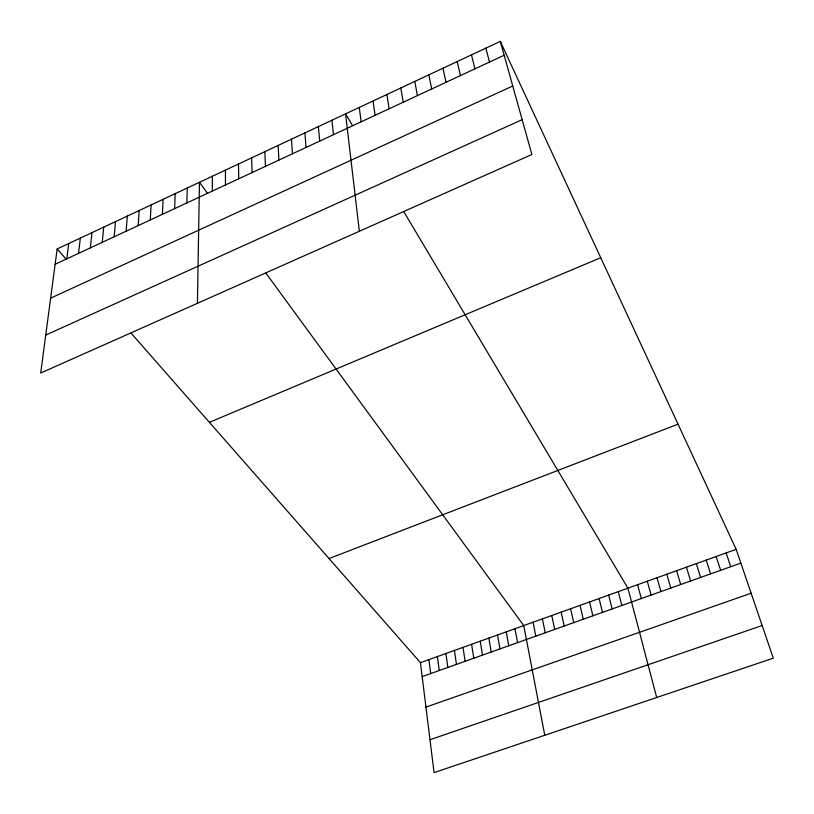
<?xml version="1.0" encoding="UTF-8"?>
<svg xmlns="http://www.w3.org/2000/svg" width="814" height="814" viewBox="0 0 814 814"><rect width="100%" height="100%" fill="white"/><g stroke="black" fill="none" stroke-linecap="round" stroke-linejoin="round"><path stroke-width="1.22" d="M212.312 191.087L212.393 176.231M197.436 303.296L199.45 182.295L207.295 193.02M186.874 202.93L187.281 187.993M174.613 208.638L175.173 193.671M162.403 214.326L163.115 199.318M150.254 219.973L151.119 204.935M138.166 225.6L139.184 210.531M126.129 231.207L127.299 216.097M114.164 236.782L115.476 221.632M102.238 242.328L103.704 227.147M90.374 247.853L91.982 232.631M78.571 253.347L80.321 238.095M66.819 258.811L68.712 243.539M57.163 248.952L40.7 373.036L531.888 154.497L500.284 41.382L57.163 248.952L65.873 258.872M55.128 264.265L504.161 55.23M50.631 298.148L512.749 85.989M45.737 335.073L522.161 119.678M209.412 422.324L600.742 257.723M329.029 558.546L678.031 424.175M420.441 662.647L736.161 549.348L773.3 658.17L434.066 772.618L420.441 662.647L131.074 333.13M422.171 676.607L740.852 563.105M425.946 707.101L751.139 593.223M429.996 739.723L762.158 625.518M265.913 273.148L523.748 625.579L544.769 735.276M352.462 125.437L345.563 113.858L359.361 231.257M403.856 211.782L627.92 588.196L656.695 697.517M500.284 41.382L736.161 549.348M726.139 552.94L730.738 566.707M716.167 556.522L720.665 570.299M706.216 560.093L710.622 573.88M696.316 563.644L700.62 577.441M686.436 567.195L690.648 580.993M676.597 570.726L680.708 584.533M666.798 574.246L670.807 588.054M657.02 577.747L660.948 591.564M647.283 581.247L651.119 595.065M637.586 584.727L641.32 598.555M485.846 48.148L489.509 62.047M618.284 591.656L621.835 605.494M608.679 595.095L612.138 608.953M471.479 54.874L474.938 68.834M599.114 598.534L602.482 612.393M589.58 601.953L592.857 615.822M457.193 61.569L460.449 75.58M580.077 605.362L583.262 619.23M570.604 608.76L573.707 622.639M561.172 612.148L564.183 626.027M442.979 68.223L446.031 82.285M551.77 615.526L554.69 629.415M542.399 618.884L545.227 632.783M428.846 74.847L431.695 88.96M533.058 622.242L535.805 636.141M414.784 81.431L417.429 95.604M514.987 628.723L517.572 642.633M506.257 631.857L508.76 645.767M497.547 634.981L499.969 648.9M400.793 87.983L403.245 102.198M488.868 638.095L491.218 652.014M480.219 641.198L482.488 655.128M386.874 94.505L389.143 108.771M471.601 644.291L473.789 658.221M463.003 647.374L465.12 661.314M454.436 650.447L456.471 664.387M373.036 100.987L375.101 115.303M445.899 653.52L447.853 667.46M437.383 656.572L439.265 670.522M359.269 107.438L361.141 121.805M428.897 659.615L430.708 673.565M331.939 120.238L333.445 134.697M318.376 126.587L319.709 141.097M304.894 132.906L306.033 147.456M291.473 139.194L292.44 153.785M278.123 145.441L278.907 160.083M264.845 151.669L265.456 166.351M251.628 157.855L252.065 172.578M238.482 164.011L238.746 178.785M225.407 170.136L225.498 184.951"/></g></svg>
